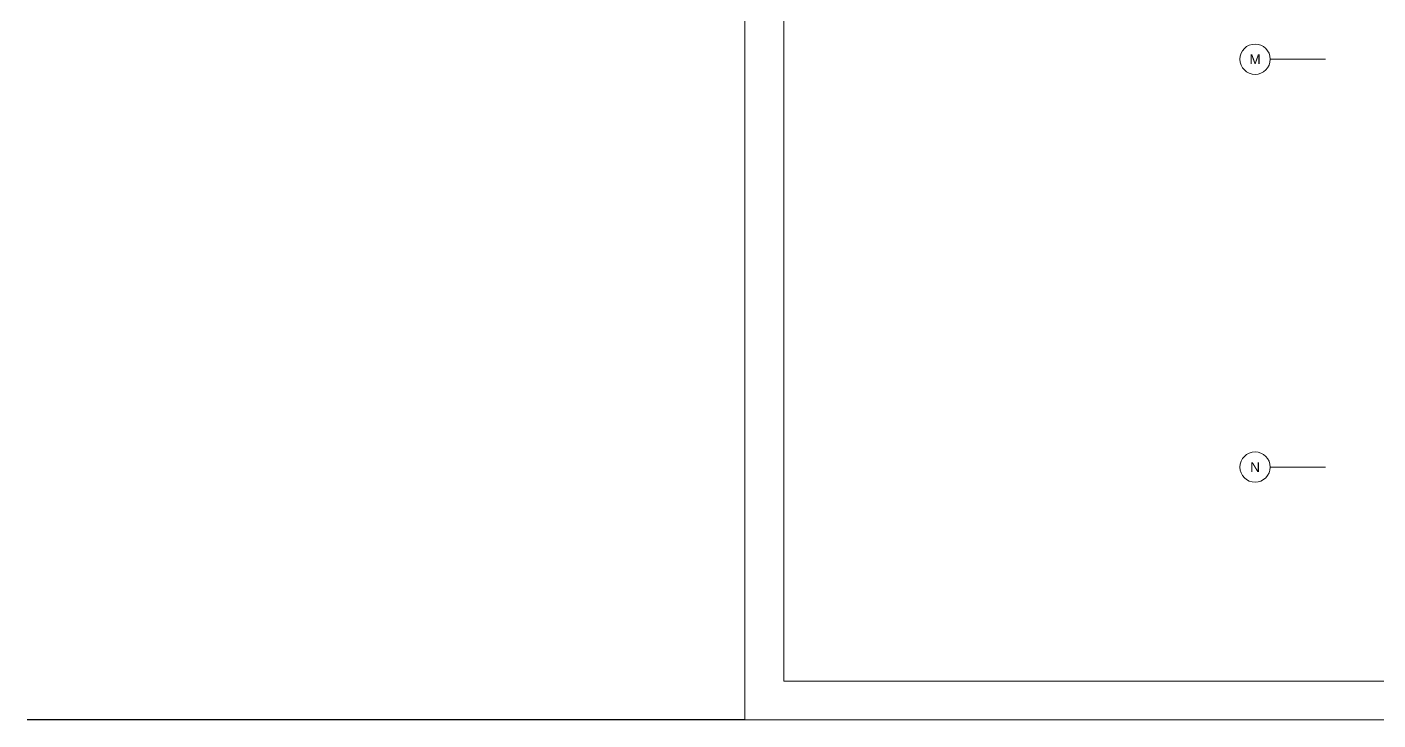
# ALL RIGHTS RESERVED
# Model space of a CAD drawing. Extents: x -9058 to 11890, y 0 to 4205.
# Drawn here: x -1479 to 1305, y 0 to 1427 of the extents above; entities that cross this region are included whole.
import ezdxf
from ezdxf.enums import TextEntityAlignment as Align

# ---------------------------------------------------------------- set-up
doc = ezdxf.new("R2010")
doc.units = 0
doc.header["$MEASUREMENT"] = 0
doc.layers.get('0').update_dxf_attribs({"color": 9, "lineweight": 9})
for name, color, linetype, lineweight in [('40A', 9, 'Continuous', 9), ('E-YAZI', 7, 'Continuous', 30), ('M-TEFRIS2-015', 129, 'Continuous', 9)]:
    doc.layers.add(name, color=color, linetype=linetype, lineweight=lineweight)
doc.styles.add('$1$Arial', font='arial.ttf', dxfattribs={"height": 2.5})

# ---------------------------------------------------------------- blocks, each defined once
blk = doc.blocks.new('$0$0_aks')
at = {"linetype": 'Continuous'}
blk.add_circle((0, 0), 3.12, dxfattribs=at)
at = {"style": '$1$Arial'}
blk.add_attdef('AKS', text='', height=2.5, dxfattribs=at).set_placement((0, 0), align=Align.MIDDLE_CENTER)

msp = doc.modelspace()

# ---------------------------------------------------------------- linework, layer by layer
at = {"layer": '40A'}
for points in [[(5945, 4205), (0, 4205), (0, 0), (5945, 0)], [(5405.1, 80), (80, 80), (80, 4125), (5405.1, 4125)]]:
    msp.add_lwpolyline(points, close=True, dxfattribs=at)
at = {"layer": 'E-YAZI', "color": 6, "ltscale": 40}
msp.add_lwpolyline([(0, 0), (-1479.4, 0)], dxfattribs=at)
at = {"layer": 'M-TEFRIS2-015'}
for points in [[(1082.5, 1360.9), (1196.4, 1360.9)], [(1082.5, 520.9), (1196.4, 520.9)]]:
    msp.add_lwpolyline(points, dxfattribs=at)

# ---------------------------------------------------------------- block references
ref = msp.add_blockref('$0$0_aks', (1051.3, 1360.9), dxfattribs=dict(at, xscale=10, yscale=10, zscale=10))
ref.add_attrib('AKS', 'M', dxfattribs={"layer": '0', "height": 20, "style": '$1$Arial'}).set_placement((1051.3, 1360.9), align=Align.MIDDLE_CENTER)
ref = msp.add_blockref('$0$0_aks', (1051.3, 520.9), dxfattribs=dict(at, xscale=10, yscale=10, zscale=10))
ref.add_attrib('AKS', 'N', dxfattribs={"layer": '0', "height": 20, "style": '$1$Arial'}).set_placement((1051.3, 520.9), align=Align.MIDDLE_CENTER)

doc.saveas('drawing.dxf')
